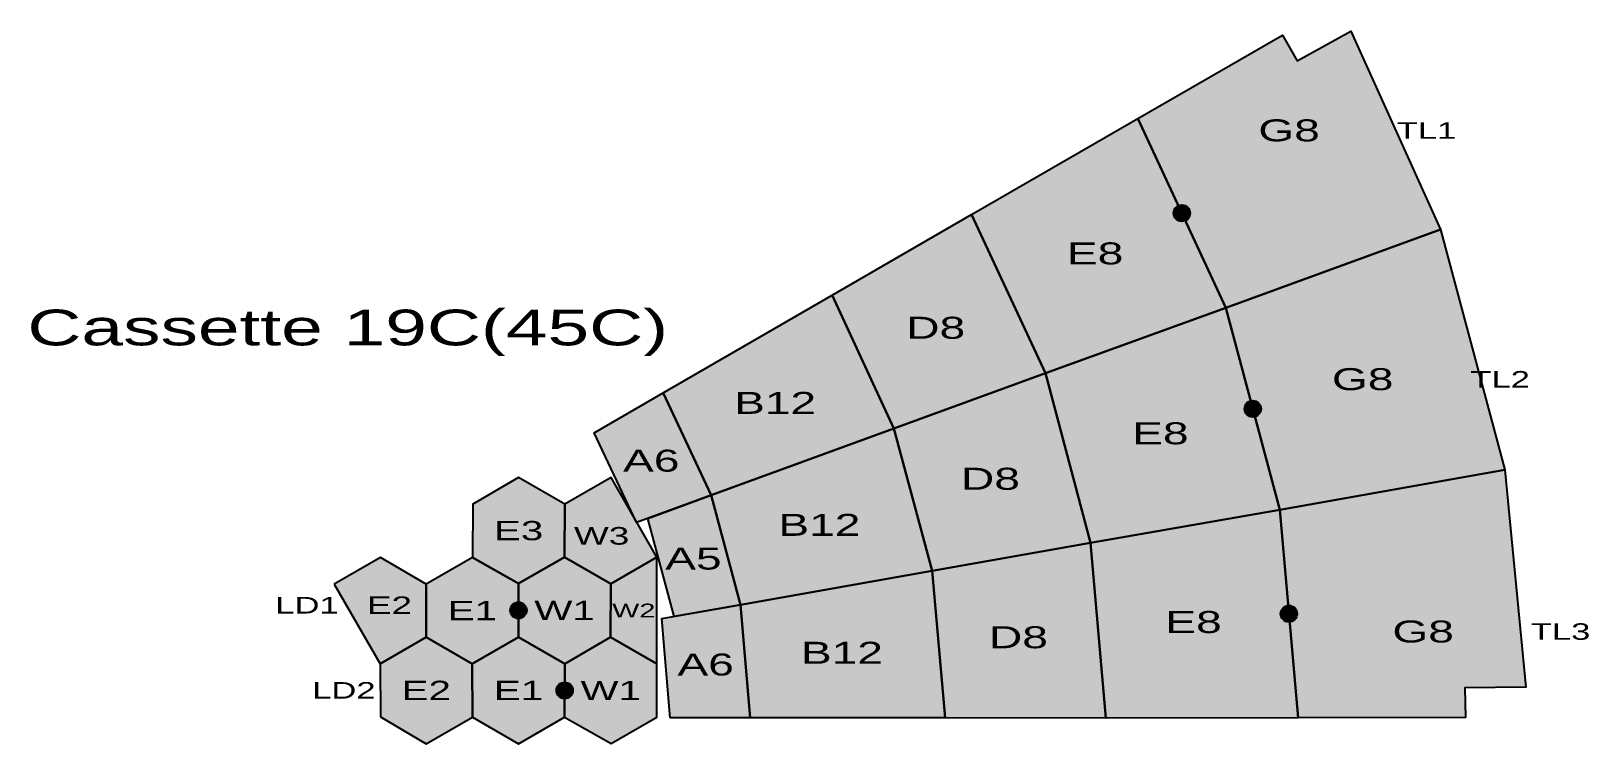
# Model space of a CAD drawing. Header units: metres. Extents: x -126 to 2708, y -47 to 1249.
import ezdxf

# ---------------------------------------------------------------- set-up
doc = ezdxf.new("R2010")
doc.units = ezdxf.units.M
for name, color, linetype in [('ENGINES', 7, 'Continuous'), ('SHAPES', 7, 'Continuous'), ('TEXT', 7, 'Continuous')]:
    doc.layers.add(name, color=color, linetype=linetype)
doc.styles.add('BoldStyle', font='arial.ttf', dxfattribs={"width": 1.5})

msp = doc.modelspace()

# ---------------------------------------------------------------- hatches: boundary and pattern name
h = msp.add_hatch(color=82)
h.dxf.hatch_style = 1
h.paths.add_polyline_path([(2047.5, 745.6), (1887.1, 1089.5), (2150.3, 1241.5), (2177.3, 1194.7), (2274.5, 1248.5), (2437.7, 887.8)])
h = msp.add_hatch(color=82)
h.dxf.hatch_style = 1
h.paths.add_polyline_path([(1719.1, 626.5), (1584.8, 915), (1887.1, 1089.5), (2047.5, 745.6)])
h = msp.add_hatch(color=82)
h.dxf.hatch_style = 1
h.paths.add_polyline_path([(1443.3, 526.1), (1331.1, 768.5), (1584.8, 915), (1719.1, 626.5)])
h = msp.add_hatch(color=244)
h.dxf.hatch_style = 1
edge = h.paths.add_edge_path()
edge.add_arc((1967.3, 917.6), 15, 0, 360)
h = msp.add_hatch(color=42)
h.dxf.hatch_style = 1
h.paths.add_polyline_path([(2145.3, 378.3), (2047.5, 745.6), (2437.7, 887.8), (2554.9, 450.8)])
h = msp.add_hatch(color=82)
h.dxf.hatch_style = 1
h.paths.add_polyline_path([(1111.4, 405), (1023.6, 591), (1331.1, 768.5), (1443.3, 526.1)])
h = msp.add_hatch(color=42)
h.dxf.hatch_style = 1
h.paths.add_polyline_path([(1801.2, 318.2), (1719.1, 626.5), (2047.5, 745.6), (2145.3, 378.3)])
h = msp.add_hatch(color=42)
h.dxf.hatch_style = 1
h.paths.add_polyline_path([(1513, 267.3), (1443.3, 526.1), (1719.1, 626.5), (1801.2, 318.2)])
h = msp.add_hatch(color=82)
h.dxf.hatch_style = 1
h.paths.add_polyline_path([(975.1, 355.1), (898.1, 518.5), (1023.6, 591), (1111.4, 405)])
h = msp.add_hatch(color=244)
h.dxf.hatch_style = 1
edge = h.paths.add_edge_path()
edge.add_arc((2096.4, 562), 15, 0, 360)
h = msp.add_hatch(color=42)
h.dxf.hatch_style = 1
h.paths.add_polyline_path([(1164.2, 205.6), (1111.4, 405), (1443.3, 526.1), (1513, 267.3)])
h = msp.add_hatch(color=122)
h.dxf.hatch_style = 1
h.paths.add_polyline_path([(676.9, 291.5), (760.9, 244.1), (844, 292.1), (844.9, 388.5), (760.5, 436.8), (677.4, 388.8)])
h = msp.add_hatch(color=122)
h.dxf.hatch_style = 1
h.paths.add_polyline_path([(1012.4, 292.4), (928.9, 437), (844.9, 388.5), (844, 292.1), (928.4, 243.9)])
h = msp.add_hatch(color=32)
h.dxf.hatch_style = 1
h.paths.add_polyline_path([(2178.7, 0.4), (2145.3, 378.3), (2554.9, 450.8), (2593.3, 56.2), (2482.3, 54.5), (2483.3, 0.8)])
h = msp.add_hatch(color=42)
h.dxf.hatch_style = 1
h.paths.add_polyline_path([(1043.6, 184.5), (996.1, 362.7), (1111.4, 405), (1164.2, 205.6)])
h = msp.add_hatch(color=32)
h.dxf.hatch_style = 1
h.paths.add_polyline_path([(1829.3, -0.4), (1801.2, 318.2), (2145.3, 378.3), (2178.7, 0.4)])
h = msp.add_hatch(color=32)
h.dxf.hatch_style = 1
h.paths.add_polyline_path([(1536.7, 0.4), (1513, 267.3), (1801.2, 318.2), (1829.3, -0.4)])
h = msp.add_hatch(color=122)
h.dxf.hatch_style = 1
h.paths.add_polyline_path([(425.4, 243.3), (508.9, 98.6), (592.9, 147.1), (592.9, 243), (509.4, 291.8)])
h = msp.add_hatch(color=122)
h.dxf.hatch_style = 1
h.paths.add_polyline_path([(592.9, 147.1), (676.4, 98.4), (760.4, 146.9), (760.9, 244.1), (676.9, 291.5), (592.9, 243)])
h = msp.add_hatch(color=122)
h.dxf.hatch_style = 1
h.paths.add_polyline_path([(760.4, 146.9), (844.9, 98.6), (928, 146.6), (928.4, 243.9), (844, 292.1), (760.9, 244.1)])
h = msp.add_hatch(color=122)
h.dxf.hatch_style = 1
h.paths.add_polyline_path([(1012.4, 98.4), (1012.4, 292.4), (928.4, 243.9), (928, 146.6)])
h = msp.add_hatch(color=32)
h.dxf.hatch_style = 1
h.paths.add_polyline_path([(1182.3, 0.2), (1164.2, 205.6), (1513, 267.3), (1536.7, 0.4)])
h = msp.add_hatch(color=244)
h.dxf.hatch_style = 1
edge = h.paths.add_edge_path()
edge.add_arc((760.6, 195.5), 15, 0, 360)
h = msp.add_hatch(color=32)
h.dxf.hatch_style = 1
h.paths.add_polyline_path([(1036.7, 0.4), (1021.4, 180.9), (1164.2, 205.6), (1182.3, 0.2)])
h = msp.add_hatch(color=244)
h.dxf.hatch_style = 1
edge = h.paths.add_edge_path()
edge.add_arc((2162, 189.4), 15, 0, 360)
h = msp.add_hatch(color=152)
h.dxf.hatch_style = 1
h.paths.add_polyline_path([(509.3, 1.9), (592.9, -46.9), (676.9, 1.6), (676.4, 98.4), (592.9, 147.1), (508.9, 98.6)])
h = msp.add_hatch(color=152)
h.dxf.hatch_style = 1
h.paths.add_polyline_path([(676.9, 1.6), (760.4, -47.1), (844.4, 1.4), (844.9, 98.6), (760.4, 146.9), (676.4, 98.4)])
h = msp.add_hatch(color=152)
h.dxf.hatch_style = 1
h.paths.add_polyline_path([(844.4, 1.4), (928.9, -46.8), (1012, 1.2), (1012.4, 98.4), (928, 146.6), (844.9, 98.6)])
h = msp.add_hatch(color=244)
h.dxf.hatch_style = 1
edge = h.paths.add_edge_path()
edge.add_arc((844.6, 50), 15, 0, 360)

# ---------------------------------------------------------------- linework, layer by layer
at = {"layer": 'ENGINES', "color": 244}
for centre in [(1967.3, 917.6), (2096.4, 562), (760.6, 195.5), (2162, 189.4), (844.6, 50)]:
    msp.add_circle(centre, 15, dxfattribs=at)
at = {"layer": 'SHAPES', "color": 250}
for points in [[(2047.5, 745.6), (1887.1, 1089.5), (2150.3, 1241.5), (2177.3, 1194.7), (2274.5, 1248.5), (2437.7, 887.8)], [(1719.1, 626.5), (1584.8, 915), (1887.1, 1089.5), (2047.5, 745.6)], [(1443.3, 526.1), (1331.1, 768.5), (1584.8, 915), (1719.1, 626.5)], [(2145.3, 378.3), (2047.5, 745.6), (2437.7, 887.8), (2554.9, 450.8)], [(1111.4, 405), (1023.6, 591), (1331.1, 768.5), (1443.3, 526.1)], [(1801.2, 318.2), (1719.1, 626.5), (2047.5, 745.6), (2145.3, 378.3)], [(1513, 267.3), (1443.3, 526.1), (1719.1, 626.5), (1801.2, 318.2)], [(975.1, 355.1), (898.1, 518.5), (1023.6, 591), (1111.4, 405)], [(1164.2, 205.6), (1111.4, 405), (1443.3, 526.1), (1513, 267.3)], [(676.9, 291.5), (760.9, 244.1), (844, 292.1), (844.9, 388.5), (760.5, 436.8), (677.4, 388.8)], [(1012.4, 292.4), (928.9, 437), (844.9, 388.5), (844, 292.1), (928.4, 243.9)], [(2178.7, 0.4), (2145.3, 378.3), (2554.9, 450.8), (2593.3, 56.2), (2482.3, 54.5), (2483.3, 0.8)], [(1043.6, 184.5), (996.1, 362.7), (1111.4, 405), (1164.2, 205.6)], [(1829.3, -0.4), (1801.2, 318.2), (2145.3, 378.3), (2178.7, 0.4)], [(1536.7, 0.4), (1513, 267.3), (1801.2, 318.2), (1829.3, -0.4)], [(425.4, 243.3), (508.9, 98.6), (592.9, 147.1), (592.9, 243), (509.4, 291.8)], [(592.9, 147.1), (676.4, 98.4), (760.4, 146.9), (760.9, 244.1), (676.9, 291.5), (592.9, 243)], [(760.4, 146.9), (844.9, 98.6), (928, 146.6), (928.4, 243.9), (844, 292.1), (760.9, 244.1)], [(1012.4, 98.4), (1012.4, 292.4), (928.4, 243.9), (928, 146.6)], [(1182.3, 0.2), (1164.2, 205.6), (1513, 267.3), (1536.7, 0.4)], [(1036.7, 0.4), (1021.4, 180.9), (1164.2, 205.6), (1182.3, 0.2)], [(509.3, 1.9), (592.9, -46.9), (676.9, 1.6), (676.4, 98.4), (592.9, 147.1), (508.9, 98.6)], [(676.9, 1.6), (760.4, -47.1), (844.4, 1.4), (844.9, 98.6), (760.4, 146.9), (676.4, 98.4)], [(844.4, 1.4), (928.9, -46.8), (1012, 1.2), (1012.4, 98.4), (928, 146.6), (844.9, 98.6)]]:
    msp.add_lwpolyline(points, close=True, dxfattribs=at)

# ---------------------------------------------------------------- texts
at = {"layer": 'TEXT', "color": 250, "attachment_point": 5, "style": 'BoldStyle'}
for s, insert, char_height in [('G8', (2162.4, 1067.9), 40), ('E8', (1809.6, 844.2), 40), ('D8', (1519.6, 709), 40), ('G8', (2296.3, 615.6), 40), ('B12', (1227.4, 572.7), 40), ('E8', (1928.3, 517.2), 40), ('A6', (1002.1, 467.4), 40), ('D8', (1619.2, 434.5), 40), ('B12', (1308, 351), 40), ('E3', (760.8, 340.3), 35), ('W3', (911.8, 330.8), 32), ('A5', (1078.8, 289.4), 40), ('E2', (525.9, 204.8), 32), ('E1', (676.7, 195.2), 35), ('W1', (844.4, 195.4), 35), ('W2', (970.3, 195.3), 25), ('E8', (1988.6, 174.1), 40), ('G8', (2406.3, 156.8), 40), ('D8', (1670.1, 146.4), 40), ('A6', (1101.1, 96.8), 40), ('B12', (1349, 118.4), 40), ('E2', (592.9, 50.1), 35), ('E1', (760.6, 50), 35), ('W1', (928.4, 49.9), 35)]:
    msp.add_mtext(s, dxfattribs=dict(at, insert=insert, char_height=char_height))
at = {"layer": 'TEXT', "color": 0, "char_height": 30, "attachment_point": 5, "style": 'BoldStyle'}
for s, insert in [('TL1', (2412.4, 1067.9)), ('TL2', (2546.3, 615.6)), ('LD1', (375.9, 204.8)), ('LD1', (375.9, 204.8)), ('TL3', (2656.3, 156.8)), ('LD2', (442.9, 50.1)), ('LD2', (442.9, 50.1))]:
    msp.add_mtext(s, dxfattribs=dict(at, insert=insert))
at = {"layer": 'TEXT', "color": 8, "insert": (450, 700), "char_height": 65, "attachment_point": 5, "style": 'BoldStyle'}
msp.add_mtext('Cassette 19C(45C)', dxfattribs=at)

doc.saveas('drawing.dxf')
